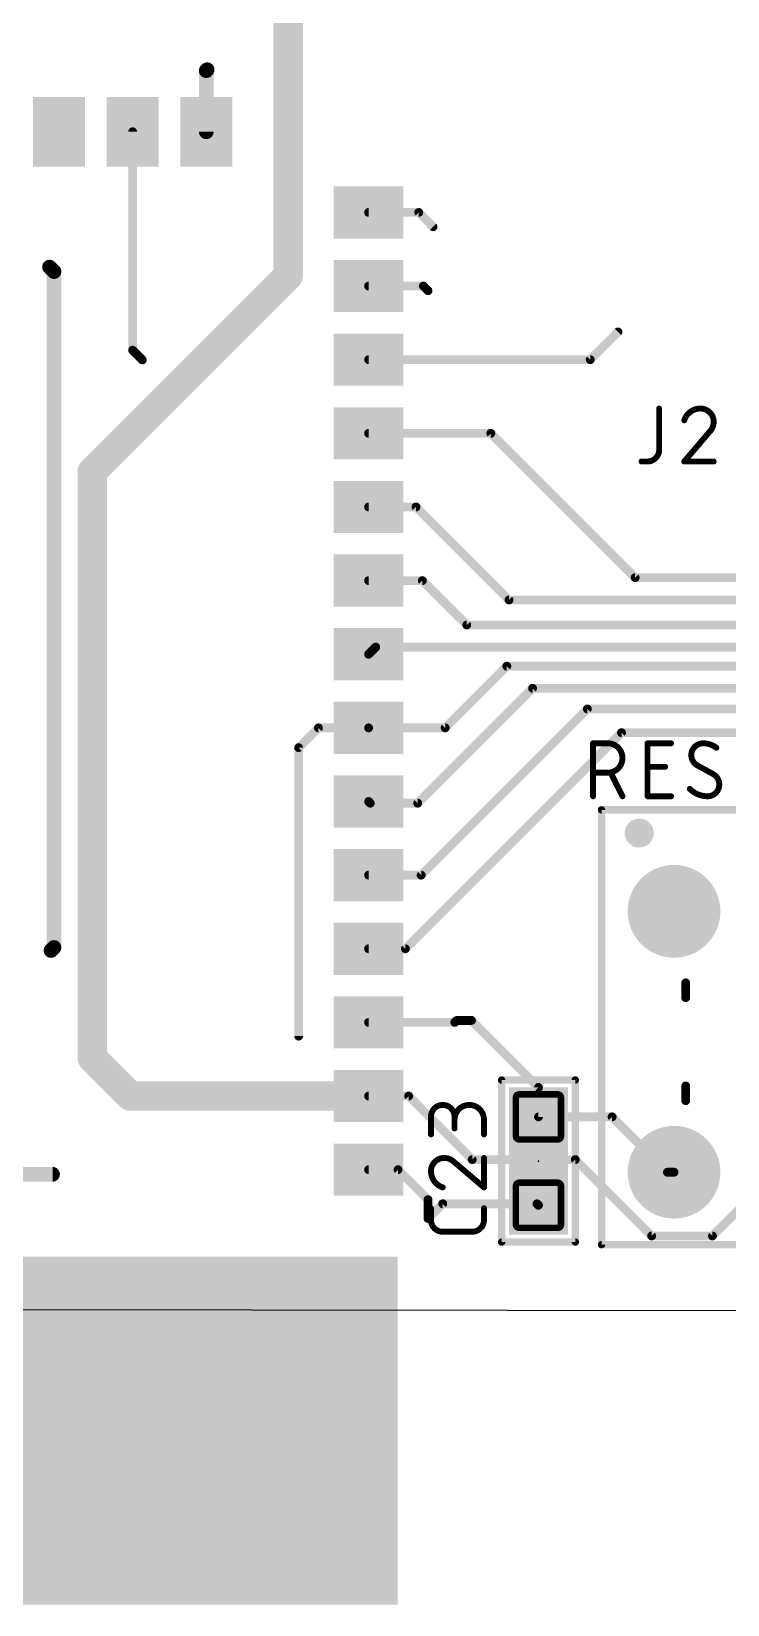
# Model space of a CAD drawing. Extents: x -12 to 108, y -5 to 75.
# Drawn here: x 39.13 to 51.14, y -5.13 to 22 of the extents above; entities that cross this region are included whole.
import ezdxf

# ---------------------------------------------------------------- set-up
doc = ezdxf.new("R2010")
doc.units = 0
doc.header["$MEASUREMENT"] = 0
doc.layers.get('0').update_dxf_attribs({"linetype": 'CONTINUOUS'})
for name, color, linetype in [('1', 12, 'CONTINUOUS'), ('17', 110, 'CONTINUOUS'), ('20', 31, 'CONTINUOUS'), ('21', 41, 'CONTINUOUS'), ('23', 53, 'CONTINUOUS'), ('25', 253, 'CONTINUOUS'), ('39', 12, 'CONTINUOUS')]:
    doc.layers.add(name, color=color, linetype=linetype)

# ---------------------------------------------------------------- blocks, each defined once
blk = doc.blocks.new('RECT')
blk.add_solid([(-0.5, -0.5), (0.5, -0.5), (-0.5, 0.5), (0.5, 0.5)])
blk = doc.blocks.new('RECT142240X142240R25')
at = {"const_width": 0.1111}
blk.add_lwpolyline([(0.3889, -0.3334), (0.3889, 0.3334, 0.4142), (0.3334, 0.3889), (-0.3334, 0.3889, 0.4142), (-0.3889, 0.3334), (-0.3889, -0.3334, 0.4142), (-0.3334, -0.3889), (0.3334, -0.3889, 0.4142)], format="xyb", close=True, dxfattribs=at)
blk.add_solid([(-0.3588, -0.3588), (0.3588, -0.3588), (-0.3588, 0.3588), (0.3588, 0.3588)])
blk = doc.blocks.new('ROUNDP')
at = {"const_width": 0.5}
blk.add_lwpolyline([(0, -0.25, 1), (0, 0.25, 1), (0, -0.25)], format="xyb", dxfattribs=at)

msp = doc.modelspace()

# ---------------------------------------------------------------- linework, layer by layer
at = {"layer": '1'}
for points, const_width in [([(43.561, 24.2062), (43.561, 17.78)], 0.508), ([(42.149, 21.321), (42.164, 21.336)], 0.254), ([(42.149, 20.266), (42.149, 21.321)], 0.254), ([(40.879, 20.266), (40.879, 16.4996)], 0.1524), ([(44.949, 18.876), (45.8143, 18.876)], 0.1524), ([(45.8143, 18.876), (46.0611, 18.6291)], 0.1524), ([(39.4462, 17.9324), (39.5224, 17.8562)], 0.254), ([(39.5224, 17.8562), (39.5224, 6.1976)], 0.254), ([(43.561, 17.78), (40.1828, 14.4018)], 0.508), ([(44.949, 17.606), (45.894, 17.606)], 0.1524), ([(45.894, 17.606), (45.974, 17.526)], 0.1524), ([(48.7718, 16.336), (49.2506, 16.8148)], 0.1524), ([(40.879, 16.4996), (41.0464, 16.3322)], 0.1524), ([(44.949, 16.336), (48.7718, 16.336)], 0.1524), ([(44.949, 15.066), (47.0572, 15.066)], 0.1524), ([(49.5464, 12.5768), (47.0572, 15.066)], 0.1524), ([(40.1828, 14.4018), (40.1828, 4.2926)], 0.508), ([(44.949, 13.796), (45.767, 13.796)], 0.1524), ([(45.767, 13.796), (47.371, 12.192)], 0.1524), ([(44.949, 12.526), (45.8763, 12.526)], 0.1524), ([(45.8763, 12.526), (46.6421, 11.7602)], 0.1524), ([(53.9534, 12.5768), (49.5464, 12.5768)], 0.1524), ([(47.371, 12.192), (58.6486, 12.192)], 0.1524), ([(46.6421, 11.7602), (60.7568, 11.7602)], 0.1524), ([(44.949, 11.256), (45.0722, 11.3792)], 0.1524), ([(62.9158, 11.3792), (45.0722, 11.3792)], 0.1524), ([(47.3328, 11.049), (46.2698, 9.986)], 0.1524), ([(65.7606, 11.049), (47.3328, 11.049)], 0.1524), ([(47.7774, 10.668), (45.7962, 8.6868)], 0.1524), ([(65.913, 10.668), (47.7774, 10.668)], 0.1524), ([(45.8557, 7.446), (48.7221, 10.3124)], 0.1524), ([(48.7221, 10.3124), (66.0908, 10.3124)], 0.1524), ([(44.0837, 9.986), (43.7422, 9.6445)], 0.1524), ([(44.949, 9.986), (44.0837, 9.986)], 0.1524), ([(44.949, 9.986), (46.2698, 9.986)], 0.1524), ([(49.3112, 9.9032), (45.584, 6.176)], 0.1524), ([(49.3112, 9.9032), (66.6722, 9.9032)], 0.1524), ([(43.7422, 9.6445), (43.7422, 4.6691)], 0.1524), ([(44.9782, 8.6868), (44.949, 8.716)], 0.1524), ([(45.7962, 8.6868), (44.9782, 8.6868)], 0.1524), ([(44.949, 7.446), (45.8557, 7.446)], 0.1524), ([(39.5224, 6.1976), (39.4716, 6.1468)], 0.254), ([(44.949, 6.176), (45.584, 6.176)], 0.1524), ([(50.88, 1.223), (54.9181, 5.2611)], 0.1524), ([(46.435, 4.906), (44.949, 4.906)], 0.1524), ([(46.4693, 4.9403), (46.435, 4.906)], 0.1524), ([(46.7233, 4.9403), (46.4693, 4.9403)], 0.1524), ([(47.879, 3.7846), (46.7233, 4.9403)], 0.1524), ([(40.1828, 4.2926), (40.8394, 3.636)], 0.508), ([(44.949, 3.636), (40.8394, 3.636)], 0.508), ([(47.879, 3.2766), (47.879, 3.7846)], 0.1524), ([(44.949, 3.636), (45.64, 3.636)], 0.1524), ([(45.64, 3.636), (46.736, 2.54)], 0.1524), ([(49.149, 3.2766), (47.879, 3.2766)], 0.1524), ([(50.1036, 2.322), (49.149, 3.2766)], 0.1524), ([(44.949, 2.366), (45.457, 2.366)], 0.1524), ([(45.974, 1.849), (45.457, 2.366)], 0.1524), ([(46.736, 2.54), (48.514, 2.54)], 0.1524), ([(48.514, 2.54), (49.831, 1.223)], 0.1524), ([(32.766, 2.286), (39.497, 2.286)], 0.254), ([(50.217, 2.322), (50.1036, 2.322)], 0.1524), ([(45.974, 1.524), (45.974, 1.849)], 0.1524), ([(46.228, 1.778), (45.974, 1.524)], 0.1524), ([(47.8536, 1.778), (46.228, 1.778)], 0.1524), ([(47.879, 1.7526), (47.8536, 1.778)], 0.1524), ([(50.88, 1.223), (49.831, 1.223)], 0.1524)]:
    msp.add_lwpolyline(points, dxfattribs=dict(at, const_width=const_width))
for points, const_width in [([(42.2125, 21.321, 1), (42.0855, 21.321)], 0.127), ([(42.2089, 21.2911, 1), (42.1191, 21.3809)], 0.127), ([(42.1041, 21.3659, 1), (42.1939, 21.2761)], 0.127), ([(40.9171, 20.266, 1), (40.8409, 20.266)], 0.0762), ([(42.0855, 20.266, 1), (42.2125, 20.266)], 0.127), ([(44.949, 18.9141, 1), (44.949, 18.8379)], 0.0762), ([(45.8412, 18.9029, 1), (45.7873, 18.8491)], 0.0762), ([(45.8143, 18.8379, 1), (45.8143, 18.9141)], 0.0762), ([(46.0342, 18.6022, 1), (46.0881, 18.6561)], 0.0762), ([(39.4911, 17.9773, 1), (39.4013, 17.8875)], 0.127), ([(39.5859, 17.8562, 1), (39.4589, 17.8562)], 0.127), ([(39.4775, 17.8113, 1), (39.5673, 17.9011)], 0.127), ([(43.434, 17.78, 1), (43.688, 17.78)], 0.254), ([(43.6508, 17.6902, 1), (43.4712, 17.8698)], 0.254), ([(44.949, 17.6441, 1), (44.949, 17.5679)], 0.0762), ([(45.9209, 17.6329, 1), (45.8671, 17.5791)], 0.0762), ([(45.894, 17.5679, 1), (45.894, 17.6441)], 0.0762), ([(45.9471, 17.4991, 1), (46.0009, 17.5529)], 0.0762), ([(49.2775, 16.7879, 1), (49.2237, 16.8417)], 0.0762), ([(40.9059, 16.5265, 1), (40.8521, 16.4727)], 0.0762), ([(40.8409, 16.4996, 1), (40.9171, 16.4996)], 0.0762), ([(41.0195, 16.3053, 1), (41.0733, 16.3591)], 0.0762), ([(44.949, 16.3741, 1), (44.949, 16.2979)], 0.0762), ([(48.7449, 16.3629, 1), (48.7987, 16.3091)], 0.0762), ([(48.7718, 16.2979, 1), (48.7718, 16.3741)], 0.0762), ([(44.949, 15.1041, 1), (44.949, 15.0279)], 0.0762), ([(47.0841, 15.0929, 1), (47.0303, 15.0391)], 0.0762), ([(47.0572, 15.0279, 1), (47.0572, 15.1041)], 0.0762), ([(40.3098, 14.4018, 1), (40.0558, 14.4018)], 0.254), ([(40.093, 14.4916, 1), (40.2726, 14.312)], 0.254), ([(44.949, 13.8341, 1), (44.949, 13.7579)], 0.0762), ([(45.7939, 13.8229, 1), (45.7401, 13.7691)], 0.0762), ([(45.767, 13.7579, 1), (45.767, 13.8341)], 0.0762), ([(44.949, 12.5641, 1), (44.949, 12.4879)], 0.0762), ([(45.9032, 12.5529, 1), (45.8493, 12.4991)], 0.0762), ([(45.8763, 12.4879, 1), (45.8763, 12.5641)], 0.0762), ([(49.5464, 12.6149, 1), (49.5464, 12.5387)], 0.0762), ([(49.5195, 12.5499, 1), (49.5733, 12.6037)], 0.0762), ([(47.371, 12.2301, 1), (47.371, 12.1539)], 0.0762), ([(47.3441, 12.1651, 1), (47.3979, 12.2189)], 0.0762), ([(46.6421, 11.7983, 1), (46.6421, 11.7221)], 0.0762), ([(46.6151, 11.7333, 1), (46.669, 11.7871)], 0.0762), ([(45.0722, 11.4173, 1), (45.0722, 11.3411)], 0.0762), ([(45.0991, 11.3523, 1), (45.0453, 11.4061)], 0.0762), ([(44.9221, 11.2829, 1), (44.9759, 11.2291)], 0.0762), ([(47.3328, 11.0871, 1), (47.3328, 11.0109)], 0.0762), ([(47.3597, 11.0221, 1), (47.3059, 11.0759)], 0.0762), ([(47.7774, 10.7061, 1), (47.7774, 10.6299)], 0.0762), ([(47.8043, 10.6411, 1), (47.7505, 10.6949)], 0.0762), ([(48.7221, 10.3505, 1), (48.7221, 10.2743)], 0.0762), ([(48.7491, 10.2855, 1), (48.6952, 10.3393)], 0.0762), ([(44.0837, 10.0241, 1), (44.0837, 9.9479)], 0.0762), ([(44.1107, 9.9591, 1), (44.0568, 10.0129)], 0.0762), ([(44.949, 10.0241, 1), (44.949, 9.9479)], 0.0762), ([(44.949, 9.9479, 1), (44.949, 10.0241)], 0.0762), ([(46.2429, 10.0129, 1), (46.2967, 9.9591)], 0.0762), ([(46.2698, 9.9479, 1), (46.2698, 10.0241)], 0.0762), ([(49.3112, 9.9413, 1), (49.3112, 9.8651)], 0.0762), ([(49.3381, 9.8763, 1), (49.2843, 9.9301)], 0.0762), ([(43.7803, 9.6445, 1), (43.7041, 9.6445)], 0.0762), ([(43.7153, 9.6714, 1), (43.7691, 9.6175)], 0.0762), ([(44.9759, 8.7429, 1), (44.9221, 8.6891)], 0.0762), ([(44.9782, 8.7249, 1), (44.9782, 8.6487)], 0.0762), ([(44.9513, 8.6599, 1), (45.0051, 8.7137)], 0.0762), ([(45.7693, 8.7137, 1), (45.8231, 8.6599)], 0.0762), ([(45.7962, 8.6487, 1), (45.7962, 8.7249)], 0.0762), ([(44.949, 7.4841, 1), (44.949, 7.4079)], 0.0762), ([(45.8288, 7.4729, 1), (45.8827, 7.4191)], 0.0762), ([(45.8557, 7.4079, 1), (45.8557, 7.4841)], 0.0762), ([(39.4267, 6.1917, 1), (39.5165, 6.1019)], 0.127), ([(39.4589, 6.1976, 1), (39.5859, 6.1976)], 0.127), ([(39.5673, 6.1527, 1), (39.4775, 6.2425)], 0.127), ([(44.949, 6.2141, 1), (44.949, 6.1379)], 0.0762), ([(45.5571, 6.2029, 1), (45.6109, 6.1491)], 0.0762), ([(45.584, 6.1379, 1), (45.584, 6.2141)], 0.0762), ([(44.949, 4.9441, 1), (44.949, 4.8679)], 0.0762), ([(46.4081, 4.9329, 1), (46.4619, 4.8791)], 0.0762), ([(46.4693, 4.9784, 1), (46.4693, 4.9022)], 0.0762), ([(46.435, 4.8679, 1), (46.435, 4.9441)], 0.0762), ([(46.4962, 4.9134, 1), (46.4424, 4.9672)], 0.0762), ([(46.7502, 4.9672, 1), (46.6964, 4.9134)], 0.0762), ([(46.7233, 4.9022, 1), (46.7233, 4.9784)], 0.0762), ([(43.7041, 4.6691, 1), (43.7803, 4.6691)], 0.0762), ([(40.2726, 4.3824, 1), (40.093, 4.2028)], 0.254), ([(40.0558, 4.2926, 1), (40.3098, 4.2926)], 0.254), ([(40.8394, 3.763, 1), (40.8394, 3.509)], 0.254), ([(40.7496, 3.5462, 1), (40.9292, 3.7258)], 0.254), ([(44.949, 3.509, 1), (44.949, 3.763)], 0.254), ([(47.9171, 3.7846, 1), (47.8409, 3.7846)], 0.0762), ([(47.8521, 3.7577, 1), (47.9059, 3.8115)], 0.0762), ([(44.949, 3.6741, 1), (44.949, 3.5979)], 0.0762), ([(45.6669, 3.6629, 1), (45.6131, 3.6091)], 0.0762), ([(45.64, 3.5979, 1), (45.64, 3.6741)], 0.0762), ([(47.879, 3.3147, 1), (47.879, 3.2385)], 0.0762), ([(47.8409, 3.2766, 1), (47.9171, 3.2766)], 0.0762), ([(49.1759, 3.3035, 1), (49.1221, 3.2497)], 0.0762), ([(49.149, 3.2385, 1), (49.149, 3.3147)], 0.0762), ([(44.949, 2.4041, 1), (44.949, 2.3279)], 0.0762), ([(45.4839, 2.3929, 1), (45.4301, 2.3391)], 0.0762), ([(45.457, 2.3279, 1), (45.457, 2.4041)], 0.0762), ([(46.736, 2.5781, 1), (46.736, 2.5019)], 0.0762), ([(46.7091, 2.5131, 1), (46.7629, 2.5669)], 0.0762), ([(48.5409, 2.5669, 1), (48.4871, 2.5131)], 0.0762), ([(48.514, 2.5019, 1), (48.514, 2.5781)], 0.0762), ([(39.497, 2.2225, 1), (39.497, 2.3495)], 0.127), ([(50.1036, 2.3601, 1), (50.1036, 2.2839)], 0.0762), ([(50.0767, 2.2951, 1), (50.1305, 2.3489)], 0.0762), ([(50.217, 2.2839, 1), (50.217, 2.3601)], 0.0762), ([(46.0121, 1.849, 1), (45.9359, 1.849)], 0.0762), ([(45.9471, 1.8221, 1), (46.0009, 1.8759)], 0.0762), ([(46.228, 1.8161, 1), (46.228, 1.7399)], 0.0762), ([(46.2549, 1.7511, 1), (46.2011, 1.8049)], 0.0762), ([(47.8805, 1.8049, 1), (47.8267, 1.7511)], 0.0762), ([(47.8521, 1.7257, 1), (47.9059, 1.7795)], 0.0762), ([(47.8536, 1.7399, 1), (47.8536, 1.8161)], 0.0762), ([(45.9359, 1.524, 1), (46.0121, 1.524)], 0.0762), ([(45.9471, 1.5509, 1), (46.0009, 1.4971)], 0.0762), ([(49.831, 1.2611, 1), (49.831, 1.1849)], 0.0762), ([(49.8041, 1.1961, 1), (49.8579, 1.2499)], 0.0762), ([(50.8531, 1.2499, 1), (50.9069, 1.1961)], 0.0762), ([(50.88, 1.1849, 1), (50.88, 1.2611)], 0.0762)]:
    msp.add_lwpolyline(points, format="xyb", dxfattribs=dict(at, const_width=const_width))
at = {"layer": '20'}
msp.add_line((0, 0), (103.5104, -0.127), dxfattribs=at)
at = {"layer": '21'}
for points, const_width in [([(49.617, 8.047, 1), (49.617, 8.297, 1), (49.617, 8.047)], 0.25), ([(50.4571, 5.588, 1), (50.3809, 5.588)], 0.0762), ([(50.3809, 5.334, 1), (50.4571, 5.334)], 0.0762), ([(47.2758, 3.9116, 1), (47.2122, 3.9116)], 0.0635), ([(47.244, 3.9434, 1), (47.244, 3.8798)], 0.0635), ([(48.5458, 3.9116, 1), (48.4823, 3.9116)], 0.0635), ([(48.514, 3.8798, 1), (48.514, 3.9434)], 0.0635), ([(50.4571, 3.81, 1), (50.3809, 3.81)], 0.0762), ([(50.3809, 3.556, 1), (50.4571, 3.556)], 0.0762), ([(47.2122, 1.1176, 1), (47.2758, 1.1176)], 0.0635), ([(47.244, 1.1494, 1), (47.244, 1.0859)], 0.0635), ([(48.4823, 1.1176, 1), (48.5458, 1.1176)], 0.0635), ([(48.514, 1.0859, 1), (48.514, 1.1494)], 0.0635)]:
    msp.add_lwpolyline(points, format="xyb", dxfattribs=dict(at, const_width=const_width))
for points, const_width in [([(50.419, 5.334), (50.419, 5.588)], 0.1524), ([(47.244, 1.1176), (47.244, 3.9116)], 0.127), ([(47.244, 3.9116), (48.514, 3.9116)], 0.127), ([(48.514, 3.9116), (48.514, 1.1176)], 0.127), ([(50.419, 3.81), (50.419, 3.556)], 0.1524), ([(48.514, 1.1176), (47.244, 1.1176)], 0.127)]:
    msp.add_lwpolyline(points, dxfattribs=dict(at, const_width=const_width))
at = {"layer": '23'}
msp.add_point((47.879, 2.5146), dxfattribs=at)
at = {"layer": '25', "const_width": 0.1016}
for points in [[(49.9609, 15.494), (49.9609, 14.7828)], [(50.8254, 15.0876), (50.3936, 14.5796)], [(49.7577, 14.5796), (49.6561, 14.5796)], [(50.3936, 14.5796), (50.9016, 14.5796)], [(48.8198, 8.8058), (48.8198, 9.7202)], [(48.8198, 9.7202), (49.0738, 9.7202)], [(49.76, 8.8058), (49.76, 9.7202)], [(49.76, 9.7202), (50.1664, 9.7202)], [(49.0738, 9.2122), (48.8198, 9.2122)], [(49.3278, 8.8058), (49.1246, 9.2122)], [(49.76, 9.3138), (50.0648, 9.3138)], [(50.8959, 9.1868), (50.6165, 9.3392)], [(50.1664, 8.8058), (49.76, 8.8058)], [(46.0248, 2.9748), (46.0248, 3.2796)], [(46.4312, 3.2796), (46.4312, 3.0764)], [(46.9392, 2.9748), (46.9392, 3.2288)], [(46.4312, 2.4922), (46.9392, 2.0604)], [(46.9392, 2.0604), (46.9392, 2.5684)], [(46.0248, 1.4986), (46.0248, 1.7018)], [(46.9392, 1.7018), (46.9392, 1.4986)], [(46.736, 1.2954), (46.228, 1.2954)]]:
    msp.add_lwpolyline(points, dxfattribs=at)
at = {"layer": '25'}
for points, const_width in [([(49.9863, 15.494, 1), (49.9355, 15.494)], 0.0508), ([(50.673, 15.494, 0.3252), (50.3936, 15.2908)], 0.1016), ([(50.9016, 15.2654, 0.4142), (50.673, 15.494)], 0.1016), ([(50.673, 15.5194, 1), (50.673, 15.4686)], 0.0508), ([(50.673, 15.4686, 1), (50.673, 15.5194)], 0.0508), ([(50.3694, 15.2986, 1), (50.4178, 15.283)], 0.0508), ([(50.8254, 15.0876, 0.2053), (50.9016, 15.2654)], 0.1016), ([(50.927, 15.2654, 1), (50.8762, 15.2654)], 0.0508), ([(50.8762, 15.2654, 1), (50.927, 15.2654)], 0.0508), ([(50.8079, 15.106, 1), (50.8429, 15.0692)], 0.0508), ([(50.8448, 15.0711, 1), (50.806, 15.1041)], 0.0508), ([(49.7577, 14.5796, 0.4142), (49.9609, 14.7828)], 0.1016), ([(49.9863, 14.7828, 1), (49.9355, 14.7828)], 0.0508), ([(49.9355, 14.7828, 1), (49.9863, 14.7828)], 0.0508), ([(49.6561, 14.605, 1), (49.6561, 14.5542)], 0.0508), ([(49.7577, 14.605, 1), (49.7577, 14.5542)], 0.0508), ([(49.7577, 14.5542, 1), (49.7577, 14.605)], 0.0508), ([(50.3742, 14.5961, 1), (50.413, 14.5631)], 0.0508), ([(50.3936, 14.605, 1), (50.3936, 14.5542)], 0.0508), ([(50.9016, 14.5542, 1), (50.9016, 14.605)], 0.0508), ([(48.8452, 9.7202, 1), (48.7944, 9.7202)], 0.0508), ([(48.8198, 9.7456, 1), (48.8198, 9.6948)], 0.0508), ([(49.0738, 9.2122, 1), (49.0738, 9.7202)], 0.1016), ([(49.0738, 9.7456, 1), (49.0738, 9.6948)], 0.0508), ([(49.0738, 9.6948, 1), (49.0738, 9.7456)], 0.0508), ([(49.7854, 9.7202, 1), (49.7346, 9.7202)], 0.0508), ([(49.76, 9.7456, 1), (49.76, 9.6948)], 0.0508), ([(50.1664, 9.6948, 1), (50.1664, 9.7456)], 0.0508), ([(50.7181, 9.7202, 0.4142), (50.5149, 9.517)], 0.1016), ([(50.9467, 9.644, 0.1623), (50.7181, 9.7202)], 0.1016), ([(50.7181, 9.7456, 1), (50.7181, 9.6948)], 0.0508), ([(50.7181, 9.6948, 1), (50.7181, 9.7456)], 0.0508), ([(50.5149, 9.517, 0.2656), (50.6165, 9.3392)], 0.1016), ([(50.5403, 9.517, 1), (50.4895, 9.517)], 0.0508), ([(50.4895, 9.517, 1), (50.5403, 9.517)], 0.0508), ([(50.9315, 9.6237, 1), (50.962, 9.6644)], 0.0508), ([(48.8198, 9.2376, 1), (48.8198, 9.1868)], 0.0508), ([(49.0738, 9.2376, 1), (49.0738, 9.1868)], 0.0508), ([(49.0738, 9.1868, 1), (49.0738, 9.2376)], 0.0508), ([(49.1473, 9.2236, 1), (49.1018, 9.2009)], 0.0508), ([(49.76, 9.3392, 1), (49.76, 9.2884)], 0.0508), ([(50.0648, 9.2884, 1), (50.0648, 9.3392)], 0.0508), ([(50.6287, 9.3615, 1), (50.6044, 9.3169)], 0.0508), ([(50.6036, 9.3174, 1), (50.6294, 9.3611)], 0.0508), ([(50.9975, 9.009, 0.2656), (50.8959, 9.1868)], 0.1016), ([(50.9088, 9.2087, 1), (50.883, 9.165)], 0.0508), ([(50.8838, 9.1645, 1), (50.9081, 9.2091)], 0.0508), ([(50.4895, 8.9328, 0.2), (50.7943, 8.8058)], 0.1016), ([(50.5076, 8.9507, 1), (50.4715, 8.915)], 0.0508), ([(50.7943, 8.8058, 0.4142), (50.9975, 9.009)], 0.1016), ([(51.0229, 9.009, 1), (50.9721, 9.009)], 0.0508), ([(50.9721, 9.009, 1), (51.0229, 9.009)], 0.0508), ([(48.7944, 8.8058, 1), (48.8452, 8.8058)], 0.0508), ([(49.305, 8.7945, 1), (49.3505, 8.8172)], 0.0508), ([(49.76, 8.8312, 1), (49.76, 8.7804)], 0.0508), ([(49.7346, 8.8058, 1), (49.7854, 8.8058)], 0.0508), ([(50.1664, 8.7804, 1), (50.1664, 8.8312)], 0.0508), ([(50.7943, 8.8312, 1), (50.7943, 8.7804)], 0.0508), ([(50.7943, 8.7804, 1), (50.7943, 8.8312)], 0.0508), ([(46.4312, 3.2796, 1), (46.0248, 3.2796)], 0.1016), ([(46.9392, 3.2288, 1), (46.4312, 3.2288)], 0.1016), ([(46.0502, 3.2796, 1), (45.9994, 3.2796)], 0.0508), ([(45.9994, 3.2796, 1), (46.0502, 3.2796)], 0.0508), ([(46.4566, 3.2796, 1), (46.4058, 3.2796)], 0.0508), ([(46.4058, 3.2796, 1), (46.4566, 3.2796)], 0.0508), ([(46.9646, 3.2288, 1), (46.9138, 3.2288)], 0.0508), ([(45.9994, 2.9748, 1), (46.0502, 2.9748)], 0.0508), ([(46.4058, 3.2288, 1), (46.4566, 3.2288)], 0.0508), ([(46.4058, 3.0764, 1), (46.4566, 3.0764)], 0.0508), ([(46.9138, 3.2288, 1), (46.9646, 3.2288)], 0.0508), ([(46.9138, 2.9748, 1), (46.9646, 2.9748)], 0.0508), ([(46.2534, 2.5684, 0.4142), (46.0248, 2.3398)], 0.1016), ([(46.4312, 2.4922, 0.2053), (46.2534, 2.5684)], 0.1016), ([(46.2534, 2.5938, 1), (46.2534, 2.543)], 0.0508), ([(46.2534, 2.543, 1), (46.2534, 2.5938)], 0.0508), ([(46.4477, 2.5115, 1), (46.4147, 2.4728)], 0.0508), ([(46.4128, 2.4747, 1), (46.4496, 2.5097)], 0.0508), ([(46.9646, 2.5684, 1), (46.9138, 2.5684)], 0.0508), ([(46.0248, 2.3398, 0.3252), (46.228, 2.0604)], 0.1016), ([(46.0502, 2.3398, 1), (45.9994, 2.3398)], 0.0508), ([(45.9994, 2.3398, 1), (46.0502, 2.3398)], 0.0508), ([(46.2202, 2.0362, 1), (46.2358, 2.0845)], 0.0508), ([(46.9138, 2.0604, 1), (46.9646, 2.0604)], 0.0508), ([(46.9227, 2.041, 1), (46.9557, 2.0797)], 0.0508), ([(46.0502, 1.7018, 1), (45.9994, 1.7018)], 0.0508), ([(46.9646, 1.7018, 1), (46.9138, 1.7018)], 0.0508), ([(46.0248, 1.4986, 0.4142), (46.228, 1.2954)], 0.1016), ([(46.0502, 1.4986, 1), (45.9994, 1.4986)], 0.0508), ([(45.9994, 1.4986, 1), (46.0502, 1.4986)], 0.0508), ([(46.736, 1.2954, 0.4142), (46.9392, 1.4986)], 0.1016), ([(46.9646, 1.4986, 1), (46.9138, 1.4986)], 0.0508), ([(46.9138, 1.4986, 1), (46.9646, 1.4986)], 0.0508), ([(46.228, 1.3208, 1), (46.228, 1.27)], 0.0508), ([(46.228, 1.27, 1), (46.228, 1.3208)], 0.0508), ([(46.736, 1.3208, 1), (46.736, 1.27)], 0.0508), ([(46.736, 1.27, 1), (46.736, 1.3208)], 0.0508)]:
    msp.add_lwpolyline(points, format="xyb", dxfattribs=dict(at, const_width=const_width))
at = {"layer": '39', "const_width": 0.0635}
for points in [[(48.967, 8.6038, 1), (48.967, 8.5403)], [(48.9988, 8.572, 1), (48.9353, 8.572)], [(48.967, 1.1038, 1), (48.967, 1.0403)], [(48.9353, 1.072, 1), (48.9988, 1.072)]]:
    msp.add_lwpolyline(points, format="xyb", dxfattribs=at)
at = {"layer": '39', "const_width": 0.127}
for points in [[(48.967, 8.572), (57.967, 8.572)], [(48.967, 1.072), (48.967, 8.572)], [(57.967, 1.072), (48.967, 1.072)]]:
    msp.add_lwpolyline(points, dxfattribs=at)

# ---------------------------------------------------------------- block references
at = {"layer": '1', "xscale": 1.2, "yscale": 0.9, "rotation": 90}
for p in [(39.609, 20.266), (40.879, 20.266), (42.149, 20.266)]:
    msp.add_blockref('RECT', p, dxfattribs=at)
at = {"layer": '1', "xscale": 1.2, "yscale": 0.9}
for p in [(44.949, 18.876), (44.949, 17.606), (44.949, 16.336), (44.949, 15.066), (44.949, 13.796), (44.949, 12.526), (44.949, 11.256), (44.949, 9.986), (44.949, 8.716), (44.949, 7.446), (44.949, 6.176), (44.949, 4.906), (44.949, 3.636), (44.949, 2.366)]:
    msp.add_blockref('RECT', p, dxfattribs=at)
at = {"layer": '1', "rotation": 90}
for p in [(47.879, 3.2766), (47.879, 1.7526)]:
    msp.add_blockref('RECT142240X142240R25', p, dxfattribs=at)
at = {"layer": '17', "xscale": 1.6, "yscale": 1.6}
for p in [(50.217, 6.822), (50.217, 6.822), (50.217, 2.322), (50.217, 2.322)]:
    msp.add_blockref('ROUNDP', p, dxfattribs=at)
at = {"layer": '39'}
for p, xscale, yscale, rotation in [((47.879, 2.5146), 2.54, 1.016, 90), ((36.449, -2.134), 18, 6, 180)]:
    msp.add_blockref('RECT', p, dxfattribs=dict(at, xscale=xscale, yscale=yscale, rotation=rotation))

doc.saveas('drawing.dxf')
